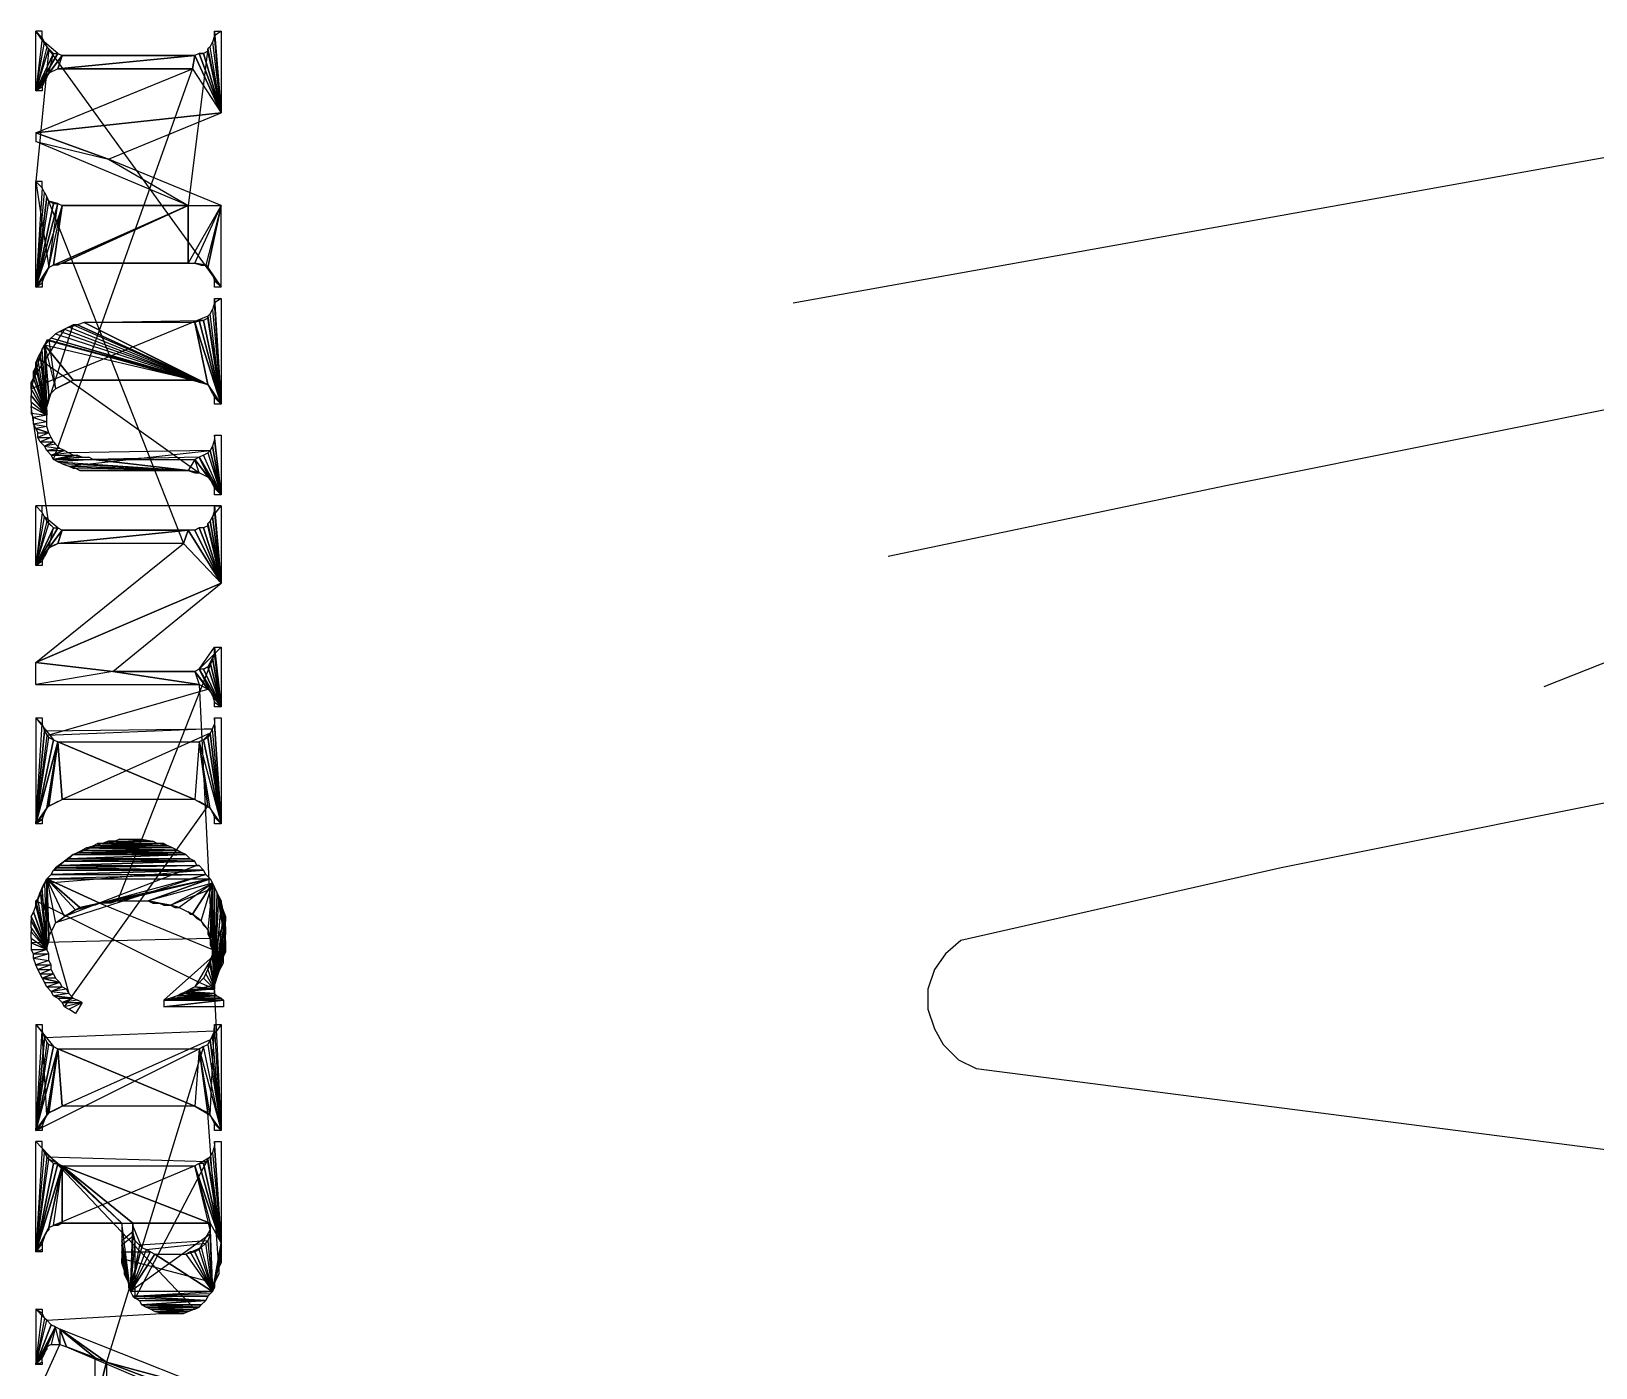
# Model space of a CAD drawing. Header units: metres. Extents: x 0 to 805, y 0 to 1107.
# Drawn here: x 135.31 to 180.3, y 137.3 to 175.75 of the extents above; entities that cross this region are included whole.
import ezdxf

# ---------------------------------------------------------------- set-up
doc = ezdxf.new("R2010")
doc.units = ezdxf.units.M
doc.layers.add('GUIDES', color=8, linetype='Continuous')
doc.layers.add('ROADS', color=7, linetype='Continuous')

msp = doc.modelspace()

# ---------------------------------------------------------------- linework, layer by layer
at = {"layer": 'GUIDES'}
for points in [[(135.629, 175.754), (135.438, 175.754), (135.629, 175.563), (135.629, 175.754)], [(135.438, 175.754), (135.629, 175.563), (135.438, 174.039), (135.438, 175.754)], [(135.438, 174.039), (135.692, 175.436), (135.629, 175.563), (135.438, 174.039)], [(140.518, 175.436), (140.772, 173.404), (140.582, 175.627), (140.518, 175.436)], [(140.772, 173.404), (140.582, 175.627), (140.582, 175.754), (140.772, 173.404)], [(140.772, 173.404), (140.582, 175.754), (140.772, 175.754), (140.772, 173.404)], [(135.756, 175.309), (135.438, 174.039), (135.692, 175.436), (135.756, 175.309)], [(135.438, 174.039), (135.819, 175.246), (135.756, 175.309), (135.438, 174.039)], [(135.946, 175.119), (135.438, 174.039), (135.819, 175.246), (135.946, 175.119)], [(136.2, 175.055), (135.438, 174.039), (136.073, 175.119), (136.2, 175.055)], [(135.946, 175.119), (136.073, 175.119), (135.438, 174.039), (135.946, 175.119)], [(136.073, 174.674), (135.819, 174.547), (136.2, 175.055), (136.073, 174.674)], [(140.01, 175.055), (139.947, 174.674), (136.073, 174.674), (140.01, 175.055)], [(136.2, 175.055), (140.01, 175.055), (136.073, 174.674), (136.2, 175.055)], [(140.01, 175.055), (139.947, 174.674), (140.772, 173.404), (140.01, 175.055)], [(140.137, 175.119), (140.01, 175.055), (140.772, 173.404), (140.137, 175.119)], [(140.264, 175.119), (140.137, 175.119), (140.772, 173.404), (140.264, 175.119)], [(140.264, 175.119), (140.772, 173.404), (140.391, 175.182), (140.264, 175.119)], [(140.391, 175.246), (140.772, 173.404), (140.455, 175.309), (140.391, 175.246)], [(140.772, 173.404), (140.391, 175.182), (140.391, 175.246), (140.772, 173.404)], [(140.772, 173.404), (140.455, 175.309), (140.518, 175.436), (140.772, 173.404)], [(139.947, 174.674), (140.772, 173.404), (135.438, 172.833), (139.947, 174.674)], [(135.438, 174.039), (135.756, 174.42), (135.819, 174.547), (135.438, 174.039)], [(135.692, 174.293), (135.438, 174.039), (135.756, 174.42), (135.692, 174.293)], [(135.438, 174.039), (135.629, 174.166), (135.692, 174.293), (135.438, 174.039)], [(135.629, 174.039), (135.438, 174.039), (135.629, 174.166), (135.629, 174.039)], [(140.772, 173.404), (135.438, 172.833), (137.534, 172.071), (140.772, 173.404)], [(135.438, 172.833), (135.438, 172.579), (137.534, 172.071), (135.438, 172.833)], [(135.438, 172.579), (137.534, 172.071), (139.82, 170.737), (135.438, 172.579)], [(137.534, 172.071), (139.82, 170.737), (140.772, 170.737), (137.534, 172.071)], [(135.629, 171.436), (135.438, 171.436), (135.629, 171.245), (135.629, 171.436)], [(135.438, 171.436), (135.629, 171.245), (135.438, 168.388), (135.438, 171.436)], [(135.438, 168.388), (135.692, 171.118), (135.629, 171.245), (135.438, 168.388)], [(135.756, 170.991), (135.438, 168.388), (135.692, 171.118), (135.756, 170.991)], [(135.438, 168.388), (135.819, 170.864), (135.756, 170.991), (135.438, 168.388)], [(135.946, 170.801), (135.438, 168.388), (135.819, 170.864), (135.946, 170.801)], [(136.2, 170.737), (135.438, 168.388), (136.073, 170.801), (136.2, 170.737)], [(135.946, 170.801), (136.073, 170.801), (135.438, 168.388), (135.946, 170.801)], [(135.819, 168.959), (136.2, 170.737), (135.438, 168.388), (135.819, 168.959)], [(135.946, 169.023), (135.819, 168.959), (136.2, 170.737), (135.946, 169.023)], [(136.2, 169.086), (139.82, 170.737), (135.946, 169.023), (136.2, 169.086)], [(136.2, 170.737), (139.82, 170.737), (135.946, 169.023), (136.2, 170.737)], [(139.82, 169.086), (136.2, 169.086), (139.82, 170.737), (139.82, 169.086)], [(139.82, 169.086), (140.01, 169.086), (140.772, 170.737), (139.82, 169.086)], [(139.82, 170.737), (140.772, 170.737), (139.82, 169.086), (139.82, 170.737)], [(140.01, 169.086), (140.772, 170.737), (140.328, 169.023), (140.01, 169.086)], [(140.772, 170.737), (140.328, 169.023), (140.391, 168.959), (140.772, 170.737)], [(140.772, 170.737), (140.391, 168.959), (140.772, 168.388), (140.772, 170.737)], [(135.438, 168.388), (135.756, 168.832), (135.819, 168.959), (135.438, 168.388)], [(135.692, 168.705), (135.438, 168.388), (135.756, 168.832), (135.692, 168.705)], [(136.2, 169.086), (136.073, 169.023), (135.946, 169.023), (136.2, 169.086)], [(140.01, 169.086), (140.201, 169.023), (140.328, 169.023), (140.01, 169.086)], [(140.455, 168.832), (140.518, 168.769), (140.391, 168.959), (140.455, 168.832)], [(140.518, 168.769), (140.582, 168.578), (140.772, 168.388), (140.518, 168.769)], [(135.438, 168.388), (135.629, 168.515), (135.692, 168.705), (135.438, 168.388)], [(135.629, 168.388), (135.438, 168.388), (135.629, 168.515), (135.629, 168.388)], [(140.582, 168.578), (140.772, 168.388), (140.582, 168.388), (140.582, 168.578)], [(140.518, 167.753), (140.772, 165.022), (140.582, 167.943), (140.518, 167.753)], [(140.772, 165.022), (140.582, 167.943), (140.582, 168.07), (140.772, 165.022)], [(140.772, 165.022), (140.582, 168.07), (140.772, 168.07), (140.772, 165.022)], [(136.645, 167.308), (140.264, 165.657), (136.835, 167.372), (136.645, 167.308)], [(140.01, 167.372), (136.835, 167.372), (140.391, 165.594), (140.01, 167.372)], [(140.772, 165.022), (140.01, 167.372), (140.137, 167.435), (140.772, 165.022)], [(140.391, 165.594), (140.772, 165.022), (140.01, 167.372), (140.391, 165.594)], [(140.264, 167.435), (140.137, 167.435), (140.772, 165.022), (140.264, 167.435)], [(140.264, 167.435), (140.772, 165.022), (140.391, 167.499), (140.264, 167.435)], [(140.391, 167.562), (140.772, 165.022), (140.455, 167.626), (140.391, 167.562)], [(140.772, 165.022), (140.391, 167.499), (140.391, 167.562), (140.772, 165.022)], [(140.772, 165.022), (140.455, 167.626), (140.518, 167.753), (140.772, 165.022)], [(135.819, 166.864), (140.264, 165.657), (135.883, 166.927), (135.819, 166.864)], [(140.264, 165.657), (135.883, 166.927), (136.01, 167.054), (140.264, 165.657)], [(136.01, 167.054), (140.264, 165.657), (136.137, 167.118), (136.01, 167.054)], [(140.264, 165.657), (136.137, 167.118), (136.264, 167.181), (140.264, 165.657)], [(136.264, 167.181), (140.264, 165.657), (136.391, 167.245), (136.264, 167.181)], [(140.264, 165.657), (136.391, 167.245), (136.518, 167.308), (140.264, 165.657)], [(136.645, 167.308), (136.518, 167.308), (140.264, 165.657), (136.645, 167.308)], [(135.756, 164.705), (135.502, 166.356), (135.565, 166.483), (135.756, 164.705)], [(135.565, 166.483), (135.756, 164.705), (135.629, 166.61), (135.565, 166.483)], [(135.756, 164.705), (135.629, 166.61), (135.692, 166.737), (135.756, 164.705)], [(135.692, 166.737), (140.01, 165.721), (135.756, 166.864), (135.692, 166.737)], [(140.01, 165.721), (136.518, 165.721), (135.692, 166.737), (140.01, 165.721)], [(136.518, 165.721), (135.692, 166.737), (136.01, 165.467), (136.518, 165.721)], [(135.692, 166.737), (136.01, 165.467), (135.819, 165.276), (135.692, 166.737)], [(135.819, 165.276), (135.756, 164.959), (135.692, 166.737), (135.819, 165.276)], [(135.756, 164.959), (135.692, 166.737), (135.756, 164.705), (135.756, 164.959)], [(140.01, 165.721), (135.756, 166.864), (140.264, 165.657), (140.01, 165.721)], [(135.819, 166.864), (135.756, 166.864), (140.264, 165.657), (135.819, 166.864)], [(135.375, 165.975), (135.756, 164.705), (135.438, 166.102), (135.375, 165.975)], [(135.438, 166.229), (135.756, 164.705), (135.502, 166.356), (135.438, 166.229)], [(135.756, 164.705), (135.438, 166.102), (135.438, 166.229), (135.756, 164.705)], [(135.311, 165.657), (135.756, 164.705), (135.375, 165.784), (135.311, 165.657)], [(135.756, 164.705), (135.311, 165.467), (135.311, 165.657), (135.756, 164.705)], [(135.756, 164.705), (135.375, 165.784), (135.375, 165.975), (135.756, 164.705)], [(136.518, 165.721), (136.391, 165.657), (136.01, 165.467), (136.518, 165.721)], [(140.01, 165.721), (140.137, 165.657), (140.264, 165.657), (140.01, 165.721)], [(140.391, 165.594), (140.455, 165.467), (140.772, 165.022), (140.391, 165.594)], [(135.311, 165.276), (135.756, 164.705), (135.311, 165.467), (135.311, 165.276)], [(135.756, 164.705), (135.311, 165.086), (135.311, 165.276), (135.756, 164.705)], [(135.819, 165.276), (135.819, 165.149), (135.756, 164.959), (135.819, 165.276)], [(140.772, 165.022), (140.518, 165.34), (140.455, 165.467), (140.772, 165.022)], [(140.582, 165.213), (140.772, 165.022), (140.518, 165.34), (140.582, 165.213)], [(140.582, 165.213), (140.772, 165.022), (140.582, 165.022), (140.582, 165.213)], [(135.311, 164.959), (135.756, 164.705), (135.311, 165.086), (135.311, 164.959)], [(135.311, 164.959), (135.311, 164.768), (135.756, 164.705), (135.311, 164.959)], [(135.311, 164.768), (135.756, 164.705), (135.375, 164.641), (135.311, 164.768)], [(135.756, 164.705), (135.375, 164.641), (135.756, 164.514), (135.756, 164.705)], [(135.375, 164.641), (135.756, 164.514), (135.375, 164.451), (135.375, 164.641)], [(135.756, 164.514), (135.375, 164.451), (135.756, 164.387), (135.756, 164.514)], [(135.375, 164.451), (135.756, 164.387), (135.438, 164.324), (135.375, 164.451)], [(135.756, 164.387), (135.438, 164.324), (135.819, 164.197), (135.756, 164.387)], [(135.438, 164.324), (135.502, 164.197), (135.819, 164.197), (135.438, 164.324)], [(135.502, 164.197), (135.819, 164.197), (135.502, 164.07), (135.502, 164.197)], [(135.819, 164.197), (135.502, 164.07), (135.883, 164.07), (135.819, 164.197)], [(135.502, 164.07), (135.883, 164.07), (135.565, 163.943), (135.502, 164.07)], [(135.883, 164.07), (135.565, 163.943), (135.946, 163.943), (135.883, 164.07)], [(135.565, 163.943), (135.946, 163.943), (135.692, 163.816), (135.565, 163.943)], [(135.946, 163.943), (136.01, 163.879), (135.692, 163.816), (135.946, 163.943)], [(136.01, 163.879), (135.692, 163.816), (136.137, 163.752), (136.01, 163.879)], [(135.692, 163.816), (136.137, 163.752), (135.756, 163.689), (135.692, 163.816)], [(140.518, 163.816), (140.455, 163.689), (140.772, 162.419), (140.518, 163.816)], [(140.582, 164.006), (140.518, 163.816), (140.772, 162.419), (140.582, 164.006)], [(140.582, 164.006), (140.772, 162.419), (140.582, 164.133), (140.582, 164.006)], [(140.772, 162.419), (140.582, 164.133), (140.772, 164.133), (140.772, 162.419)], [(136.137, 163.752), (135.756, 163.689), (136.264, 163.689), (136.137, 163.752)], [(135.756, 163.689), (136.264, 163.689), (135.883, 163.562), (135.756, 163.689)], [(136.264, 163.689), (136.391, 163.625), (135.883, 163.562), (136.264, 163.689)], [(136.391, 163.625), (135.883, 163.562), (136.518, 163.562), (136.391, 163.625)], [(135.883, 163.562), (136.518, 163.562), (135.946, 163.435), (135.883, 163.562)], [(136.645, 163.562), (136.772, 163.498), (135.946, 163.435), (136.645, 163.562)], [(136.518, 163.562), (136.645, 163.562), (135.946, 163.435), (136.518, 163.562)], [(136.962, 163.498), (135.946, 163.435), (137.089, 163.435), (136.962, 163.498)], [(136.772, 163.498), (136.962, 163.498), (135.946, 163.435), (136.772, 163.498)], [(135.946, 163.435), (137.089, 163.435), (136.073, 163.371), (135.946, 163.435)], [(136.073, 163.371), (139.82, 163.117), (137.089, 163.435), (136.073, 163.371)], [(139.82, 163.117), (136.2, 163.308), (136.073, 163.371), (139.82, 163.117)], [(139.82, 163.117), (137.089, 163.435), (140.01, 163.435), (139.82, 163.117)], [(139.82, 163.117), (140.137, 163.054), (140.01, 163.435), (139.82, 163.117)], [(140.01, 163.435), (140.455, 162.863), (140.137, 163.498), (140.01, 163.435)], [(140.137, 163.054), (140.01, 163.435), (140.391, 162.927), (140.137, 163.054)], [(140.01, 163.435), (140.391, 162.927), (140.455, 162.863), (140.01, 163.435)], [(140.137, 163.498), (140.772, 162.419), (140.264, 163.562), (140.137, 163.498)], [(140.455, 162.863), (140.137, 163.498), (140.772, 162.419), (140.455, 162.863)], [(140.772, 162.419), (140.264, 163.562), (140.391, 163.625), (140.772, 162.419)], [(140.455, 163.689), (140.391, 163.625), (140.772, 162.419), (140.455, 163.689)], [(136.391, 163.244), (139.82, 163.117), (136.2, 163.308), (136.391, 163.244)], [(136.518, 163.181), (136.581, 163.181), (136.391, 163.244), (136.518, 163.181)], [(136.581, 163.181), (136.391, 163.244), (139.82, 163.117), (136.581, 163.181)], [(136.581, 163.181), (136.708, 163.117), (139.82, 163.117), (136.581, 163.181)], [(139.82, 163.117), (140.01, 163.054), (140.137, 163.054), (139.82, 163.117)], [(140.455, 162.863), (140.518, 162.736), (140.772, 162.419), (140.455, 162.863)], [(140.518, 162.736), (140.582, 162.609), (140.772, 162.419), (140.518, 162.736)], [(140.582, 162.609), (140.772, 162.419), (140.582, 162.419), (140.582, 162.609)], [(135.629, 162.101), (135.438, 162.101), (135.629, 161.911), (135.629, 162.101)], [(135.438, 162.101), (135.629, 161.911), (135.438, 160.387), (135.438, 162.101)], [(140.518, 161.784), (140.772, 159.879), (140.582, 161.974), (140.518, 161.784)], [(140.772, 159.879), (140.582, 161.974), (140.582, 162.101), (140.772, 159.879)], [(140.772, 159.879), (140.582, 162.101), (140.772, 162.101), (140.772, 159.879)], [(135.438, 160.387), (135.692, 161.784), (135.629, 161.911), (135.438, 160.387)], [(135.756, 161.657), (135.438, 160.387), (135.692, 161.784), (135.756, 161.657)], [(135.438, 160.387), (135.819, 161.593), (135.756, 161.657), (135.438, 160.387)], [(135.946, 161.466), (135.438, 160.387), (135.819, 161.593), (135.946, 161.466)], [(140.264, 161.466), (140.772, 159.879), (140.391, 161.53), (140.264, 161.466)], [(140.391, 161.593), (140.772, 159.879), (140.455, 161.657), (140.391, 161.593)], [(140.772, 159.879), (140.391, 161.53), (140.391, 161.593), (140.772, 159.879)], [(140.772, 159.879), (140.455, 161.657), (140.518, 161.784), (140.772, 159.879)], [(136.2, 161.403), (135.438, 160.387), (136.073, 161.466), (136.2, 161.403)], [(135.946, 161.466), (136.073, 161.466), (135.438, 160.387), (135.946, 161.466)], [(135.819, 160.895), (136.2, 161.403), (135.438, 160.387), (135.819, 160.895)], [(136.073, 161.022), (135.819, 160.895), (136.2, 161.403), (136.073, 161.022)], [(139.82, 161.403), (139.693, 161.022), (136.073, 161.022), (139.82, 161.403)], [(136.2, 161.403), (139.82, 161.403), (136.073, 161.022), (136.2, 161.403)], [(139.82, 161.403), (139.693, 161.022), (140.772, 159.879), (139.82, 161.403)], [(140.01, 161.403), (139.82, 161.403), (140.772, 159.879), (140.01, 161.403)], [(140.137, 161.466), (140.01, 161.403), (140.772, 159.879), (140.137, 161.466)], [(140.264, 161.466), (140.137, 161.466), (140.772, 159.879), (140.264, 161.466)], [(139.693, 161.022), (140.772, 159.879), (135.438, 157.593), (139.693, 161.022)], [(135.438, 160.387), (135.756, 160.768), (135.819, 160.895), (135.438, 160.387)], [(135.692, 160.641), (135.438, 160.387), (135.756, 160.768), (135.692, 160.641)], [(135.438, 160.387), (135.629, 160.514), (135.692, 160.641), (135.438, 160.387)], [(136.073, 161.022), (135.946, 160.958), (135.819, 160.895), (136.073, 161.022)], [(135.629, 160.387), (135.438, 160.387), (135.629, 160.514), (135.629, 160.387)], [(140.772, 159.879), (135.438, 157.593), (137.661, 157.339), (140.772, 159.879)], [(140.772, 156.323), (140.582, 157.847), (140.582, 158.037), (140.772, 156.323)], [(140.772, 156.323), (140.582, 158.037), (140.772, 158.037), (140.772, 156.323)], [(135.438, 157.593), (137.661, 157.339), (135.438, 156.958), (135.438, 157.593)], [(140.391, 157.466), (140.264, 157.402), (140.772, 156.323), (140.391, 157.466)], [(140.391, 157.466), (140.772, 156.323), (140.455, 157.593), (140.391, 157.466)], [(140.772, 156.323), (140.455, 157.593), (140.518, 157.72), (140.772, 156.323)], [(140.518, 157.72), (140.772, 156.323), (140.582, 157.847), (140.518, 157.72)], [(135.438, 156.958), (140.137, 156.958), (137.661, 157.339), (135.438, 156.958)], [(140.137, 156.958), (137.661, 157.339), (140.01, 157.339), (140.137, 156.958)], [(140.01, 157.339), (140.455, 156.767), (140.137, 157.402), (140.01, 157.339)], [(140.137, 156.958), (140.391, 156.831), (140.01, 157.339), (140.137, 156.958)], [(140.391, 156.831), (140.01, 157.339), (140.455, 156.767), (140.391, 156.831)], [(140.455, 156.767), (140.137, 157.402), (140.772, 156.323), (140.455, 156.767)], [(140.264, 157.402), (140.137, 157.402), (140.772, 156.323), (140.264, 157.402)], [(140.455, 156.767), (140.518, 156.64), (140.772, 156.323), (140.455, 156.767)], [(140.518, 156.64), (140.582, 156.45), (140.772, 156.323), (140.518, 156.64)], [(140.582, 156.45), (140.772, 156.323), (140.582, 156.323), (140.582, 156.45)], [(135.438, 152.957), (135.629, 155.815), (135.438, 156.005), (135.438, 152.957)], [(135.629, 155.815), (135.438, 156.005), (135.629, 156.005), (135.629, 155.815)], [(135.692, 155.624), (135.438, 152.957), (135.629, 155.815), (135.692, 155.624)], [(140.455, 155.561), (140.772, 152.957), (140.518, 155.688), (140.455, 155.561)], [(140.772, 152.957), (140.518, 155.688), (140.582, 155.815), (140.772, 152.957)], [(140.582, 155.815), (140.772, 152.957), (140.582, 156.005), (140.582, 155.815)], [(140.772, 152.957), (140.582, 156.005), (140.772, 156.005), (140.772, 152.957)], [(135.692, 155.624), (135.756, 155.497), (135.438, 152.957), (135.692, 155.624)], [(135.438, 152.957), (135.819, 155.434), (135.756, 155.497), (135.438, 152.957)], [(135.946, 155.37), (135.438, 152.957), (135.819, 155.434), (135.946, 155.37)], [(135.946, 155.37), (136.073, 155.307), (135.438, 152.957), (135.946, 155.37)], [(136.073, 155.307), (135.756, 153.402), (135.438, 152.957), (136.073, 155.307)], [(136.073, 155.307), (135.819, 153.465), (135.756, 153.402), (136.073, 155.307)], [(136.2, 153.656), (136.073, 155.307), (135.819, 153.465), (136.2, 153.656)], [(140.01, 153.656), (136.2, 153.656), (136.073, 155.307), (140.01, 153.656)], [(136.073, 155.307), (140.137, 155.307), (140.01, 153.656), (136.073, 155.307)], [(140.137, 155.307), (140.01, 153.656), (140.391, 153.465), (140.137, 155.307)], [(140.137, 155.307), (140.772, 152.957), (140.264, 155.37), (140.137, 155.307)], [(140.391, 153.465), (140.455, 153.402), (140.137, 155.307), (140.391, 153.465)], [(140.455, 153.402), (140.137, 155.307), (140.772, 152.957), (140.455, 153.402)], [(140.772, 152.957), (140.264, 155.37), (140.391, 155.434), (140.772, 152.957)], [(140.455, 155.561), (140.391, 155.434), (140.772, 152.957), (140.455, 155.561)], [(135.946, 153.529), (135.819, 153.465), (136.073, 153.592), (135.946, 153.529)], [(140.137, 153.592), (140.264, 153.529), (140.391, 153.465), (140.137, 153.592)], [(135.756, 153.402), (135.692, 153.275), (135.438, 152.957), (135.756, 153.402)], [(135.692, 153.275), (135.629, 153.084), (135.438, 152.957), (135.692, 153.275)], [(135.629, 153.084), (135.629, 152.957), (135.438, 152.957), (135.629, 153.084)], [(140.455, 153.402), (140.518, 153.275), (140.772, 152.957), (140.455, 153.402)], [(140.518, 153.275), (140.582, 153.148), (140.772, 152.957), (140.518, 153.275)], [(140.582, 153.148), (140.772, 152.957), (140.582, 152.957), (140.582, 153.148)], [(136.518, 152.068), (139.756, 152.068), (136.391, 151.941), (136.518, 152.068)], [(139.756, 152.068), (136.391, 151.941), (139.883, 151.941), (139.756, 152.068)], [(136.645, 152.132), (139.629, 152.132), (136.518, 152.068), (136.645, 152.132)], [(139.629, 152.132), (136.518, 152.068), (139.756, 152.068), (139.629, 152.132)], [(136.772, 152.195), (139.502, 152.195), (136.645, 152.132), (136.772, 152.195)], [(139.502, 152.195), (136.645, 152.132), (139.629, 152.132), (139.502, 152.195)], [(136.899, 152.259), (136.772, 152.195), (139.502, 152.195), (136.899, 152.259)], [(136.962, 152.259), (136.899, 152.259), (139.502, 152.195), (136.962, 152.259)], [(137.089, 152.322), (139.375, 152.259), (136.962, 152.259), (137.089, 152.322)], [(139.375, 152.259), (136.962, 152.259), (139.502, 152.195), (139.375, 152.259)], [(139.121, 152.386), (139.248, 152.322), (137.089, 152.322), (139.121, 152.386)], [(138.931, 152.386), (139.121, 152.386), (137.089, 152.322), (138.931, 152.386)], [(137.216, 152.386), (138.931, 152.386), (137.089, 152.322), (137.216, 152.386)], [(139.248, 152.322), (137.089, 152.322), (139.375, 152.259), (139.248, 152.322)], [(138.804, 152.449), (137.407, 152.386), (138.931, 152.386), (138.804, 152.449)], [(138.613, 152.449), (138.804, 152.449), (137.407, 152.386), (138.613, 152.449)], [(137.534, 152.449), (138.613, 152.449), (137.407, 152.386), (137.534, 152.449)], [(137.724, 152.449), (138.613, 152.449), (137.851, 152.513), (137.724, 152.449)], [(138.613, 152.449), (137.851, 152.513), (138.486, 152.513), (138.613, 152.449)], [(135.946, 151.624), (140.264, 151.624), (135.883, 151.497), (135.946, 151.624)], [(140.264, 151.624), (135.883, 151.497), (140.328, 151.497), (140.264, 151.624)], [(136.01, 151.687), (135.946, 151.624), (140.264, 151.624), (136.01, 151.687)], [(140.137, 151.751), (136.01, 151.687), (140.264, 151.624), (140.137, 151.751)], [(140.074, 151.751), (140.137, 151.751), (136.01, 151.687), (140.074, 151.751)], [(136.137, 151.751), (140.074, 151.751), (136.01, 151.687), (136.137, 151.751)], [(136.264, 151.878), (140.01, 151.878), (136.137, 151.751), (136.264, 151.878)], [(140.01, 151.878), (136.137, 151.751), (140.074, 151.751), (140.01, 151.878)], [(136.391, 151.941), (139.883, 151.941), (136.264, 151.878), (136.391, 151.941)], [(139.883, 151.941), (136.264, 151.878), (140.01, 151.878), (139.883, 151.941)], [(135.756, 149.338), (135.629, 151.116), (135.692, 151.243), (135.756, 149.338)], [(135.756, 151.37), (135.692, 151.243), (135.756, 149.338), (135.756, 151.37)], [(135.883, 151.497), (140.328, 151.497), (135.756, 151.37), (135.883, 151.497)], [(140.328, 151.497), (135.756, 151.37), (140.455, 151.37), (140.328, 151.497)], [(140.455, 151.37), (137.28, 150.671), (135.756, 151.37), (140.455, 151.37)], [(137.28, 150.671), (135.756, 151.37), (136.708, 150.544), (137.28, 150.671)], [(135.756, 151.37), (136.708, 150.544), (136.581, 150.481), (135.756, 151.37)], [(136.581, 150.481), (136.264, 150.29), (135.756, 151.37), (136.581, 150.481)], [(136.264, 150.29), (135.756, 151.37), (136.01, 150.1), (136.264, 150.29)], [(135.756, 151.37), (136.01, 150.1), (135.819, 149.719), (135.756, 151.37)], [(135.819, 149.719), (135.756, 149.401), (135.756, 151.37), (135.819, 149.719)], [(140.455, 151.37), (137.788, 150.735), (137.28, 150.671), (140.455, 151.37)], [(138.677, 150.735), (140.455, 151.37), (137.788, 150.735), (138.677, 150.735)], [(140.518, 151.243), (138.677, 150.735), (140.455, 151.37), (140.518, 151.243)], [(138.677, 150.735), (139.312, 150.608), (140.518, 151.243), (138.677, 150.735)], [(139.312, 150.608), (140.518, 151.243), (139.566, 150.544), (139.312, 150.608)], [(140.518, 151.243), (139.566, 150.544), (139.947, 150.354), (140.518, 151.243)], [(139.947, 150.354), (140.201, 150.163), (140.518, 151.243), (139.947, 150.354)], [(140.201, 150.163), (140.518, 151.243), (140.391, 149.909), (140.201, 150.163)], [(140.518, 151.243), (140.391, 149.909), (140.455, 149.655), (140.518, 151.243)], [(140.518, 151.243), (140.455, 149.655), (140.518, 149.338), (140.518, 151.243)], [(140.518, 151.243), (140.518, 149.338), (140.582, 148.195), (140.518, 151.243)], [(140.582, 151.116), (140.582, 148.195), (140.518, 151.243), (140.582, 151.116)], [(135.438, 150.735), (135.756, 149.338), (135.502, 150.798), (135.438, 150.735)], [(135.756, 149.338), (135.438, 150.608), (135.438, 150.735), (135.756, 149.338)], [(135.756, 149.338), (135.502, 150.798), (135.565, 150.989), (135.756, 149.338)], [(135.565, 150.989), (135.756, 149.338), (135.629, 151.116), (135.565, 150.989)], [(137.788, 150.735), (137.597, 150.671), (137.28, 150.671), (137.788, 150.735)], [(138.804, 150.671), (138.994, 150.671), (138.677, 150.735), (138.804, 150.671)], [(140.645, 150.989), (140.582, 148.322), (140.582, 151.116), (140.645, 150.989)], [(140.582, 148.322), (140.709, 150.862), (140.645, 150.989), (140.582, 148.322)], [(140.772, 150.735), (140.582, 148.322), (140.709, 150.862), (140.772, 150.735)], [(140.582, 148.322), (140.772, 150.608), (140.772, 150.735), (140.582, 148.322)], [(135.756, 149.338), (135.311, 150.29), (135.375, 150.417), (135.756, 149.338)], [(135.311, 150.163), (135.756, 149.338), (135.311, 150.29), (135.311, 150.163)], [(135.375, 150.417), (135.756, 149.338), (135.438, 150.608), (135.375, 150.417)], [(136.264, 150.29), (136.137, 150.163), (136.01, 150.1), (136.264, 150.29)], [(136.581, 150.481), (136.518, 150.417), (136.264, 150.29), (136.581, 150.481)], [(136.518, 150.417), (136.391, 150.354), (136.264, 150.29), (136.518, 150.417)], [(137.026, 150.608), (137.28, 150.671), (136.708, 150.544), (137.026, 150.608)], [(137.026, 150.608), (136.835, 150.544), (136.708, 150.544), (137.026, 150.608)], [(137.153, 150.608), (137.026, 150.608), (137.28, 150.671), (137.153, 150.608)], [(138.994, 150.671), (139.121, 150.608), (139.312, 150.608), (138.994, 150.671)], [(139.312, 150.608), (139.439, 150.544), (139.566, 150.544), (139.312, 150.608)], [(139.82, 150.417), (139.883, 150.354), (139.947, 150.354), (139.82, 150.417)], [(139.947, 150.354), (140.074, 150.227), (140.201, 150.163), (139.947, 150.354)], [(140.836, 150.417), (140.582, 148.322), (140.772, 150.608), (140.836, 150.417)], [(140.582, 148.322), (140.899, 150.29), (140.836, 150.417), (140.582, 148.322)], [(140.899, 150.163), (140.582, 148.322), (140.899, 150.29), (140.899, 150.163)], [(135.756, 149.338), (135.311, 149.973), (135.311, 150.163), (135.756, 149.338)], [(135.311, 149.846), (135.756, 149.338), (135.311, 149.973), (135.311, 149.846)], [(135.756, 149.338), (135.311, 149.655), (135.311, 149.846), (135.756, 149.338)], [(135.819, 149.719), (135.946, 149.973), (136.01, 150.1), (135.819, 149.719)], [(140.201, 150.163), (140.264, 150.036), (140.391, 149.909), (140.201, 150.163)], [(140.391, 149.909), (140.391, 149.782), (140.455, 149.655), (140.391, 149.909)], [(140.582, 148.322), (140.899, 149.973), (140.899, 150.163), (140.582, 148.322)], [(140.899, 149.782), (140.582, 148.322), (140.899, 149.973), (140.899, 149.782)], [(135.311, 149.528), (135.756, 149.338), (135.311, 149.655), (135.311, 149.528)], [(135.311, 149.528), (135.311, 149.338), (135.756, 149.338), (135.311, 149.528)], [(135.819, 149.719), (135.819, 149.592), (135.756, 149.401), (135.819, 149.719)], [(140.455, 149.655), (140.455, 149.465), (140.518, 149.338), (140.455, 149.655)], [(140.582, 148.322), (140.899, 149.592), (140.899, 149.782), (140.582, 148.322)], [(140.899, 149.465), (140.582, 148.322), (140.899, 149.592), (140.899, 149.465)], [(140.836, 149.147), (140.899, 149.465), (140.582, 148.322), (140.836, 149.147)], [(140.899, 149.274), (140.836, 149.147), (140.899, 149.465), (140.899, 149.274)], [(135.311, 149.338), (135.756, 149.338), (135.375, 149.211), (135.311, 149.338)], [(135.756, 149.338), (135.375, 149.211), (135.819, 149.211), (135.756, 149.338)], [(135.375, 149.211), (135.819, 149.211), (135.375, 149.084), (135.375, 149.211)], [(135.819, 149.211), (135.375, 149.084), (135.819, 149.02), (135.819, 149.211)], [(135.375, 149.084), (135.819, 149.02), (135.438, 148.893), (135.375, 149.084)], [(135.819, 149.02), (135.438, 148.893), (135.883, 148.893), (135.819, 149.02)], [(140.455, 149.02), (140.582, 148.195), (140.518, 149.211), (140.455, 149.02)], [(140.582, 148.195), (140.455, 148.893), (140.455, 149.02), (140.582, 148.195)], [(140.582, 148.195), (140.518, 149.211), (140.518, 149.338), (140.582, 148.195)], [(140.836, 149.147), (140.709, 148.703), (140.582, 148.322), (140.836, 149.147)], [(140.709, 148.703), (140.836, 148.957), (140.836, 149.147), (140.709, 148.703)], [(135.438, 148.893), (135.883, 148.893), (135.502, 148.766), (135.438, 148.893)], [(135.883, 148.893), (135.502, 148.766), (135.883, 148.766), (135.883, 148.893)], [(135.502, 148.766), (135.883, 148.766), (135.565, 148.639), (135.502, 148.766)], [(135.883, 148.766), (135.565, 148.639), (135.946, 148.639), (135.883, 148.766)], [(135.565, 148.639), (135.946, 148.639), (135.629, 148.512), (135.565, 148.639)], [(135.946, 148.639), (136.01, 148.512), (135.629, 148.512), (135.946, 148.639)], [(135.629, 148.512), (135.692, 148.385), (136.137, 148.385), (135.629, 148.512)], [(136.01, 148.512), (135.629, 148.512), (136.137, 148.385), (136.01, 148.512)], [(140.582, 148.195), (140.137, 148.385), (140.264, 148.512), (140.582, 148.195)], [(140.264, 148.512), (140.582, 148.195), (140.328, 148.639), (140.264, 148.512)], [(140.582, 148.195), (140.328, 148.639), (140.391, 148.766), (140.582, 148.195)], [(140.391, 148.766), (140.582, 148.195), (140.455, 148.893), (140.391, 148.766)], [(135.692, 148.385), (136.137, 148.385), (135.756, 148.258), (135.692, 148.385)], [(136.137, 148.385), (135.756, 148.258), (136.2, 148.258), (136.137, 148.385)], [(135.756, 148.258), (136.2, 148.258), (135.883, 148.131), (135.756, 148.258)], [(136.2, 148.258), (136.327, 148.195), (135.883, 148.131), (136.2, 148.258)], [(136.327, 148.195), (135.883, 148.131), (136.391, 148.068), (136.327, 148.195)], [(135.883, 148.131), (136.391, 148.068), (135.946, 148.004), (135.883, 148.131)], [(136.391, 148.068), (135.946, 148.004), (136.518, 147.941), (136.391, 148.068)], [(140.645, 148.004), (139.502, 148.004), (140.582, 148.068), (140.645, 148.004)], [(139.502, 148.004), (140.582, 148.068), (139.629, 148.068), (139.502, 148.004)], [(140.582, 148.068), (139.629, 148.068), (139.756, 148.131), (140.582, 148.068)], [(139.883, 148.195), (140.582, 148.195), (139.756, 148.131), (139.883, 148.195)], [(140.582, 148.195), (139.756, 148.131), (140.582, 148.068), (140.582, 148.195)], [(140.01, 148.258), (139.883, 148.195), (140.582, 148.195), (140.01, 148.258)], [(140.01, 148.258), (140.582, 148.195), (140.137, 148.385), (140.01, 148.258)], [(135.946, 148.004), (136.073, 147.941), (136.518, 147.941), (135.946, 148.004)], [(136.073, 147.941), (136.518, 147.941), (136.2, 147.814), (136.073, 147.941)], [(136.518, 147.941), (136.645, 147.877), (136.2, 147.814), (136.518, 147.941)], [(136.645, 147.877), (136.2, 147.814), (136.772, 147.814), (136.645, 147.877)], [(136.2, 147.814), (136.772, 147.814), (136.264, 147.687), (136.2, 147.814)], [(136.264, 147.687), (136.391, 147.623), (136.772, 147.814), (136.264, 147.687)], [(136.391, 147.623), (136.772, 147.814), (136.581, 147.496), (136.391, 147.623)], [(140.836, 147.877), (139.121, 147.877), (140.772, 147.941), (140.836, 147.877)], [(139.121, 147.877), (140.772, 147.941), (139.312, 147.941), (139.121, 147.877)], [(140.836, 147.687), (139.121, 147.687), (140.836, 147.877), (140.836, 147.687)], [(139.121, 147.687), (140.836, 147.877), (139.121, 147.877), (139.121, 147.687)], [(140.772, 147.941), (139.312, 147.941), (140.645, 148.004), (140.772, 147.941)], [(139.312, 147.941), (140.645, 148.004), (139.502, 148.004), (139.312, 147.941)], [(135.438, 144.131), (135.629, 146.988), (135.438, 147.179), (135.438, 144.131)], [(135.629, 146.988), (135.438, 147.179), (135.629, 147.179), (135.629, 146.988)], [(140.582, 146.988), (140.772, 144.131), (140.582, 147.179), (140.582, 146.988)], [(140.772, 144.131), (140.582, 147.179), (140.772, 147.179), (140.772, 144.131)], [(135.692, 146.798), (135.438, 144.131), (135.629, 146.988), (135.692, 146.798)], [(135.692, 146.798), (135.756, 146.671), (135.438, 144.131), (135.692, 146.798)], [(135.438, 144.131), (135.819, 146.607), (135.756, 146.671), (135.438, 144.131)], [(140.455, 146.734), (140.391, 146.607), (140.772, 144.131), (140.455, 146.734)], [(140.455, 146.734), (140.772, 144.131), (140.518, 146.861), (140.455, 146.734)], [(140.772, 144.131), (140.518, 146.861), (140.582, 146.988), (140.772, 144.131)], [(135.946, 146.544), (135.438, 144.131), (135.819, 146.607), (135.946, 146.544)], [(135.946, 146.544), (136.073, 146.48), (135.438, 144.131), (135.946, 146.544)], [(136.073, 146.48), (135.756, 144.575), (135.438, 144.131), (136.073, 146.48)], [(136.073, 146.48), (135.819, 144.639), (135.756, 144.575), (136.073, 146.48)], [(136.2, 144.829), (136.073, 146.48), (135.819, 144.639), (136.2, 144.829)], [(140.01, 144.829), (136.2, 144.829), (136.073, 146.48), (140.01, 144.829)], [(136.073, 146.48), (140.137, 146.48), (140.01, 144.829), (136.073, 146.48)], [(140.137, 146.48), (140.01, 144.829), (140.391, 144.639), (140.137, 146.48)], [(140.137, 146.48), (140.772, 144.131), (140.264, 146.544), (140.137, 146.48)], [(140.391, 144.639), (140.455, 144.575), (140.137, 146.48), (140.391, 144.639)], [(140.455, 144.575), (140.137, 146.48), (140.772, 144.131), (140.455, 144.575)], [(140.772, 144.131), (140.264, 146.544), (140.391, 146.607), (140.772, 144.131)], [(135.756, 144.575), (135.692, 144.448), (135.438, 144.131), (135.756, 144.575)], [(135.692, 144.448), (135.629, 144.258), (135.438, 144.131), (135.692, 144.448)], [(135.819, 144.639), (136.073, 144.766), (136.2, 144.829), (135.819, 144.639)], [(140.01, 144.829), (140.137, 144.766), (140.391, 144.639), (140.01, 144.829)], [(140.455, 144.575), (140.518, 144.448), (140.772, 144.131), (140.455, 144.575)], [(140.518, 144.448), (140.582, 144.321), (140.772, 144.131), (140.518, 144.448)], [(135.629, 144.258), (135.629, 144.131), (135.438, 144.131), (135.629, 144.258)], [(140.582, 144.321), (140.772, 144.131), (140.582, 144.131), (140.582, 144.321)], [(135.629, 143.813), (135.438, 143.813), (135.629, 143.623), (135.629, 143.813)], [(135.438, 143.813), (135.629, 143.623), (135.438, 140.638), (135.438, 143.813)], [(135.438, 140.638), (135.692, 143.496), (135.629, 143.623), (135.438, 140.638)], [(140.582, 143.686), (140.518, 143.496), (140.772, 140.892), (140.582, 143.686)], [(140.582, 143.686), (140.772, 140.892), (140.582, 143.813), (140.582, 143.686)], [(140.772, 140.892), (140.582, 143.813), (140.772, 143.813), (140.772, 140.892)], [(135.756, 143.369), (135.438, 140.638), (135.692, 143.496), (135.756, 143.369)], [(135.438, 140.638), (135.819, 143.305), (135.756, 143.369), (135.438, 140.638)], [(135.946, 143.178), (135.438, 140.638), (135.819, 143.305), (135.946, 143.178)], [(136.073, 143.178), (136.2, 143.115), (135.438, 140.638), (136.073, 143.178)], [(135.946, 143.178), (136.073, 143.178), (135.438, 140.638), (135.946, 143.178)], [(136.2, 143.115), (135.819, 141.337), (135.438, 140.638), (136.2, 143.115)], [(135.946, 141.4), (136.2, 143.115), (135.819, 141.337), (135.946, 141.4)], [(136.2, 141.464), (135.946, 141.4), (136.2, 143.115), (136.2, 141.464)], [(140.455, 141.464), (138.232, 141.464), (136.2, 143.115), (140.455, 141.464)], [(138.232, 141.464), (136.2, 143.115), (137.915, 141.464), (138.232, 141.464)], [(136.2, 143.115), (137.915, 141.464), (136.2, 141.464), (136.2, 143.115)], [(136.2, 143.115), (140.01, 143.115), (140.455, 141.464), (136.2, 143.115)], [(140.137, 143.178), (140.01, 143.115), (140.772, 140.892), (140.137, 143.178)], [(140.01, 143.115), (140.455, 141.464), (140.772, 140.892), (140.01, 143.115)], [(140.264, 143.178), (140.137, 143.178), (140.772, 140.892), (140.264, 143.178)], [(140.264, 143.178), (140.772, 140.892), (140.391, 143.242), (140.264, 143.178)], [(140.391, 143.305), (140.772, 140.892), (140.455, 143.369), (140.391, 143.305)], [(140.772, 140.892), (140.391, 143.242), (140.391, 143.305), (140.772, 140.892)], [(140.772, 140.892), (140.455, 143.369), (140.518, 143.496), (140.772, 140.892)], [(135.756, 141.21), (135.819, 141.337), (135.438, 140.638), (135.756, 141.21)], [(135.819, 141.273), (135.756, 141.21), (135.819, 141.337), (135.819, 141.273)], [(136.2, 141.464), (136.073, 141.4), (135.946, 141.4), (136.2, 141.464)], [(137.915, 140.956), (138.169, 139.495), (137.915, 141.464), (137.915, 140.956)], [(138.169, 139.495), (137.915, 141.464), (138.232, 141.464), (138.169, 139.495)], [(138.169, 139.495), (138.232, 141.4), (138.232, 141.464), (138.169, 139.495)], [(138.232, 141.21), (138.169, 139.495), (138.232, 141.4), (138.232, 141.21)], [(140.455, 141.464), (140.455, 141.273), (140.518, 139.495), (140.455, 141.464)], [(140.455, 141.464), (140.772, 140.892), (140.518, 139.495), (140.455, 141.464)], [(140.455, 141.273), (140.455, 141.146), (140.518, 139.495), (140.455, 141.273)], [(135.438, 140.638), (135.692, 141.083), (135.756, 141.21), (135.438, 140.638)], [(135.629, 140.892), (135.438, 140.638), (135.692, 141.083), (135.629, 140.892)], [(135.629, 140.892), (135.629, 140.702), (135.438, 140.638), (135.629, 140.892)], [(137.915, 140.956), (137.915, 140.829), (138.169, 139.495), (137.915, 140.956)], [(137.915, 140.829), (137.915, 140.638), (138.169, 139.495), (137.915, 140.829)], [(138.232, 141.21), (138.232, 141.083), (138.169, 139.495), (138.232, 141.21)], [(138.169, 139.495), (138.296, 140.956), (138.232, 141.083), (138.169, 139.495)], [(138.423, 140.829), (138.169, 139.495), (138.296, 140.956), (138.423, 140.829)], [(138.169, 139.495), (138.486, 140.765), (138.423, 140.829), (138.169, 139.495)], [(140.201, 140.765), (140.518, 139.495), (140.328, 140.892), (140.201, 140.765)], [(140.518, 139.495), (140.328, 140.892), (140.391, 140.956), (140.518, 139.495)], [(140.455, 141.146), (140.391, 140.956), (140.518, 139.495), (140.455, 141.146)], [(140.772, 140.892), (140.772, 140.702), (140.518, 139.495), (140.772, 140.892)], [(135.629, 140.702), (135.629, 140.638), (135.438, 140.638), (135.629, 140.702)], [(137.915, 140.448), (138.105, 139.749), (137.915, 140.638), (137.915, 140.448)], [(138.105, 139.749), (137.915, 140.638), (138.169, 139.495), (138.105, 139.749)], [(138.105, 139.749), (137.915, 140.321), (137.915, 140.448), (138.105, 139.749)], [(138.613, 140.702), (138.169, 139.495), (138.486, 140.765), (138.613, 140.702)], [(138.169, 139.495), (138.74, 140.638), (138.613, 140.702), (138.169, 139.495)], [(138.867, 140.575), (138.169, 139.495), (138.74, 140.638), (138.867, 140.575)], [(140.518, 139.495), (138.169, 139.495), (138.867, 140.575), (140.518, 139.495)], [(138.867, 140.575), (139.756, 140.575), (140.518, 139.495), (138.867, 140.575)], [(139.756, 140.575), (140.518, 139.495), (139.883, 140.638), (139.756, 140.575)], [(140.01, 140.638), (139.883, 140.638), (140.518, 139.495), (140.01, 140.638)], [(140.01, 140.638), (140.518, 139.495), (140.137, 140.702), (140.01, 140.638)], [(140.518, 139.495), (140.137, 140.702), (140.201, 140.765), (140.518, 139.495)], [(140.772, 140.702), (140.772, 140.511), (140.518, 139.495), (140.772, 140.702)], [(140.772, 140.511), (140.582, 139.749), (140.518, 139.495), (140.772, 140.511)], [(140.709, 140.194), (140.772, 140.511), (140.582, 139.749), (140.709, 140.194)], [(140.772, 140.321), (140.709, 140.194), (140.772, 140.511), (140.772, 140.321)], [(137.978, 140.13), (138.105, 139.749), (137.915, 140.321), (137.978, 140.13)], [(137.978, 140.13), (137.978, 140.003), (138.105, 139.749), (137.978, 140.13)], [(140.709, 140.194), (140.709, 140.003), (140.582, 139.749), (140.709, 140.194)], [(138.105, 139.749), (138.105, 139.622), (138.169, 139.495), (138.105, 139.749)], [(138.232, 139.368), (140.518, 139.495), (138.169, 139.495), (138.232, 139.368)], [(140.455, 139.432), (138.232, 139.368), (140.518, 139.495), (140.455, 139.432)], [(140.582, 139.749), (140.582, 139.622), (140.518, 139.495), (140.582, 139.749)], [(138.232, 139.368), (140.391, 139.368), (140.455, 139.432), (138.232, 139.368)], [(138.296, 139.305), (140.328, 139.241), (138.232, 139.368), (138.296, 139.305)], [(140.328, 139.241), (138.232, 139.368), (140.391, 139.368), (140.328, 139.241)], [(138.296, 139.305), (138.423, 139.241), (140.328, 139.241), (138.296, 139.305)], [(138.423, 139.241), (140.328, 139.241), (138.486, 139.114), (138.423, 139.241)], [(140.328, 139.241), (140.201, 139.114), (138.486, 139.114), (140.328, 139.241)], [(138.486, 139.114), (138.613, 139.051), (140.137, 139.051), (138.486, 139.114)], [(140.201, 139.114), (138.486, 139.114), (140.137, 139.051), (140.201, 139.114)], [(138.613, 139.051), (140.137, 139.051), (138.74, 138.987), (138.613, 139.051)], [(140.137, 139.051), (138.74, 138.987), (140.01, 138.987), (140.137, 139.051)], [(135.438, 137.4), (135.629, 138.86), (135.438, 138.987), (135.438, 137.4)], [(135.629, 138.86), (135.438, 138.987), (135.629, 138.987), (135.629, 138.86)], [(135.692, 138.733), (135.438, 137.4), (135.629, 138.86), (135.692, 138.733)], [(135.438, 137.4), (135.756, 138.67), (135.692, 138.733), (135.438, 137.4)], [(135.883, 138.543), (135.438, 137.4), (135.756, 138.67), (135.883, 138.543)], [(138.74, 138.987), (140.01, 138.987), (138.867, 138.924), (138.74, 138.987)], [(140.01, 138.987), (139.82, 138.924), (138.867, 138.924), (140.01, 138.987)], [(139.82, 138.924), (138.867, 138.924), (139.693, 138.86), (139.82, 138.924)], [(138.867, 138.924), (139.693, 138.86), (139.058, 138.86), (138.867, 138.924)], [(135.438, 137.4), (136.01, 138.479), (135.883, 138.543), (135.438, 137.4)], [(135.756, 137.908), (135.438, 137.4), (136.01, 138.479), (135.756, 137.908)], [(136.01, 138.479), (135.883, 137.971), (135.756, 137.908), (136.01, 138.479)], [(136.137, 137.971), (136.01, 138.479), (135.883, 137.971), (136.137, 137.971)], [(136.137, 138.416), (136.137, 137.971), (136.01, 138.479), (136.137, 138.416)], [(136.137, 137.971), (136.327, 137.908), (136.137, 138.416), (136.137, 137.971)], [(136.327, 137.908), (136.137, 138.416), (137.153, 137.59), (136.327, 137.908)], [(136.137, 138.416), (137.153, 137.59), (137.47, 137.463), (136.137, 138.416)], [(136.137, 138.416), (137.47, 137.463), (140.772, 136.574), (136.137, 138.416)], [(135.756, 137.908), (135.756, 137.844), (135.438, 137.4), (135.756, 137.908)], [(135.438, 137.4), (135.692, 137.717), (135.756, 137.844), (135.438, 137.4)], [(135.629, 137.59), (135.438, 137.4), (135.692, 137.717), (135.629, 137.59)], [(135.438, 137.4), (135.629, 137.463), (135.629, 137.59), (135.438, 137.4)], [(135.629, 137.4), (135.438, 137.4), (135.629, 137.463), (135.629, 137.4)], [(137.153, 137.59), (137.47, 137.463), (137.153, 136.193), (137.153, 137.59)], [(137.47, 137.463), (137.47, 136.32), (137.153, 136.193), (137.47, 137.463)], [(137.47, 137.463), (138.994, 136.892), (140.772, 136.574), (137.47, 137.463)]]:
    msp.add_lwpolyline(points, close=True, dxfattribs=at)
at = {"layer": 'ROADS'}
for points in [[(135.438, 168.388), (135.692, 171.118), (135.629, 171.245), (135.438, 168.388), (135.756, 170.991), (139.693, 161.022), (140.772, 159.879), (135.438, 157.593), (137.661, 157.339), (135.438, 156.958), (140.137, 156.958), (137.661, 157.339), (135.438, 157.593), (140.772, 159.879), (139.693, 161.022), (139.82, 161.403), (139.693, 161.022), (136.073, 161.022), (139.82, 161.403), (136.2, 161.403), (139.82, 161.403), (139.82, 161.403), (140.772, 159.879), (140.01, 161.403), (140.137, 161.466), (140.137, 161.466), (140.772, 159.879), (140.391, 161.53), (140.391, 161.593), (140.772, 159.879), (140.391, 161.53), (140.772, 159.879), (140.455, 161.657), (140.455, 161.657), (140.772, 159.879), (140.582, 161.974), (140.582, 162.101), (140.772, 159.879), (140.518, 161.784), (140.772, 162.101), (135.438, 162.101), (135.629, 161.911), (135.438, 160.387), (135.819, 160.895), (135.946, 161.466), (136.073, 161.466), (135.692, 161.784), (135.756, 161.657), (135.946, 161.466), (135.819, 161.593), (135.311, 164.959), (135.756, 164.705), (135.311, 165.276), (135.756, 164.705), (135.311, 165.657), (135.756, 164.705), (135.375, 165.975), (135.756, 164.705), (135.438, 166.229), (135.756, 164.705), (135.565, 166.483), (135.756, 164.705), (135.692, 166.737), (136.518, 165.721), (140.01, 165.721), (135.756, 166.864), (140.264, 165.657), (136.391, 167.245), (136.645, 167.308), (140.264, 165.657), (136.835, 167.372), (140.137, 167.435), (140.01, 167.372), (140.772, 165.022), (140.582, 168.07), (140.772, 168.07), (140.582, 167.943), (140.772, 165.022), (140.137, 167.435), (140.264, 167.435), (140.772, 165.022), (140.391, 167.499), (140.391, 167.499), (140.772, 165.022), (140.455, 167.626), (140.518, 167.753), (140.772, 165.022), (140.391, 167.562), (135.311, 165.467), (135.629, 166.61), (135.819, 166.864), (140.391, 165.594), (140.391, 165.594), (135.883, 166.927), (136.01, 167.054), (135.819, 166.864), (136.01, 165.467), (135.819, 165.276), (135.756, 164.959), (136.518, 167.308), (136.137, 167.118), (136.264, 167.181), (135.375, 165.784), (135.438, 166.102), (135.502, 166.356), (140.137, 163.054), (140.01, 163.435), (140.455, 162.863), (140.137, 163.498), (140.772, 162.419), (140.582, 164.133), (140.772, 164.133), (140.772, 162.419), (140.582, 164.006), (140.518, 163.816), (140.772, 162.419), (140.264, 163.562), (140.391, 163.625), (140.772, 162.419), (140.137, 163.498), (137.089, 163.435), (139.82, 163.117), (136.708, 163.117), (136.581, 163.181), (136.391, 163.244), (139.82, 163.117), (136.2, 163.308), (136.073, 163.371), (139.82, 163.117), (136.391, 163.244), (140.455, 163.689), (136.391, 163.625), (135.883, 163.562), (136.518, 163.562), (136.772, 163.498), (136.962, 163.498), (135.946, 163.435), (135.946, 163.435), (139.947, 174.674), (140.772, 173.404), (135.438, 172.833), (135.438, 172.579), (137.534, 172.071), (135.438, 172.833), (140.772, 173.404), (140.01, 175.055), (140.01, 175.055), (136.2, 175.055), (140.01, 175.055), (136.073, 174.674), (139.947, 174.674), (140.01, 175.055), (139.947, 174.674), (140.772, 173.404), (140.582, 175.754), (140.772, 175.754), (140.582, 175.627), (140.772, 173.404), (140.137, 175.119), (140.264, 175.119), (140.772, 173.404), (140.391, 175.182), (140.391, 175.182), (140.772, 173.404), (140.455, 175.309), (140.518, 175.436), (140.772, 173.404), (140.391, 175.246), (139.82, 170.737), (140.772, 170.737), (139.82, 169.086), (136.2, 169.086), (139.82, 170.737), (136.2, 170.737), (139.82, 170.737), (135.946, 169.023), (139.82, 170.737), (136.2, 169.086), (140.01, 169.086), (140.328, 169.023), (140.328, 169.023), (140.391, 168.959), (140.772, 168.388), (135.438, 175.754), (135.629, 175.563), (135.438, 174.039), (135.819, 174.547), (135.946, 175.119), (136.073, 175.119), (135.692, 175.436), (135.756, 175.309), (135.946, 175.119), (135.819, 175.246), (135.438, 171.436), (135.819, 168.959), (135.819, 168.959), (136.073, 170.801), (136.073, 170.801), (135.819, 170.864), (135.946, 170.801)], [(157.219, 167.943), (181.285, 172.261)], [(195.319, 167.816), (169.665, 162.673), (159.949, 160.641)], [(192.144, 162.165), (178.809, 156.894)], [(140.518, 157.72), (140.455, 157.593), (140.772, 156.323), (140.264, 157.402), (140.391, 157.466), (140.772, 156.323), (140.518, 157.72), (140.772, 156.323), (140.582, 157.847), (137.788, 150.735), (140.455, 151.37), (138.677, 150.735), (139.312, 150.608), (140.582, 151.116), (140.582, 148.195), (140.518, 151.243), (139.566, 150.544), (139.947, 150.354), (140.201, 150.163), (140.518, 151.243), (140.391, 149.909), (140.455, 149.655), (135.311, 149.528), (135.756, 149.338), (135.311, 149.846), (135.756, 149.338), (135.311, 150.163), (135.756, 149.338), (135.375, 150.417), (135.311, 150.29), (135.756, 149.338), (135.629, 151.116), (135.756, 151.37), (136.708, 150.544), (136.708, 150.544), (135.756, 151.37), (137.28, 150.671), (140.518, 149.338), (140.518, 149.211), (140.582, 148.068), (139.756, 148.131), (140.582, 148.322), (139.502, 148.004), (140.645, 148.004), (139.121, 147.877), (140.836, 147.877), (139.121, 147.687), (140.836, 147.877), (139.312, 147.941), (140.645, 148.004), (139.629, 148.068), (139.756, 148.131), (140.582, 148.068), (139.502, 148.004), (140.645, 148.004), (139.312, 147.941), (140.772, 147.941), (139.121, 147.877), (140.836, 147.877), (139.121, 147.877), (140.899, 149.465), (140.899, 149.782), (140.899, 150.163), (140.836, 150.417), (140.772, 150.735), (140.645, 150.989), (140.899, 149.465), (140.836, 149.147), (140.899, 149.592), (140.709, 150.862), (140.899, 149.973), (140.772, 150.608), (140.899, 150.29), (140.391, 148.766), (140.455, 149.02), (140.01, 148.258), (140.137, 148.385), (135.438, 150.735), (135.438, 150.608), (135.692, 151.243), (140.264, 151.624), (135.883, 151.497), (140.264, 151.624), (135.946, 151.624), (136.137, 151.751), (140.01, 151.878), (136.391, 151.941), (139.883, 151.941), (136.391, 151.941), (139.756, 152.068), (136.645, 152.132), (139.629, 152.132), (136.645, 152.132), (139.502, 152.195), (136.899, 152.259), (136.772, 152.195), (139.502, 152.195), (136.899, 152.259), (137.089, 152.322), (139.248, 152.322), (138.931, 152.386), (137.407, 152.386), (138.613, 152.449), (137.851, 152.513), (138.486, 152.513), (138.804, 152.449), (137.407, 152.386), (138.931, 152.386), (137.089, 152.322), (139.375, 152.259), (136.962, 152.259), (139.121, 152.386), (138.931, 152.386), (137.216, 152.386), (137.407, 152.386), (138.613, 152.449), (137.407, 152.386), (137.724, 152.449), (137.534, 152.449), (136.518, 152.068), (136.264, 151.878), (136.01, 151.687), (140.074, 151.751), (140.137, 151.751), (140.074, 151.751), (136.264, 150.29), (136.581, 150.481), (140.328, 151.497), (136.01, 150.1), (135.819, 149.719), (135.756, 149.401), (135.502, 150.798), (135.565, 150.989), (136.391, 148.068), (135.946, 148.004), (136.518, 147.941), (136.2, 147.814), (136.772, 147.814), (136.264, 147.687), (140.391, 153.465), (140.455, 153.402), (140.137, 155.307), (140.01, 153.656), (140.455, 153.402), (140.137, 155.307), (140.772, 152.957), (140.582, 156.005), (140.772, 156.005), (140.772, 152.957), (140.582, 155.815), (140.772, 152.957), (140.455, 155.561), (140.264, 155.37), (140.772, 152.957), (140.391, 155.434), (140.455, 155.561), (136.2, 153.656), (136.073, 155.307), (135.756, 153.402), (135.819, 153.465), (136.073, 155.307), (136.2, 153.656), (136.073, 155.307), (135.756, 153.402), (135.438, 152.957), (135.629, 155.815), (135.438, 156.005), (135.946, 155.37), (135.946, 155.37), (135.819, 155.434), (135.692, 155.624), (140.518, 155.688), (135.756, 155.497), (140.391, 156.831), (140.01, 157.339), (140.455, 156.767), (140.137, 157.402), (140.582, 158.037), (140.772, 158.037), (140.137, 157.402), (140.455, 156.767), (140.01, 157.339), (137.661, 157.339), (140.137, 156.958), (140.772, 144.131), (140.518, 146.861), (140.582, 146.988), (135.692, 146.798), (135.756, 146.671), (135.438, 144.131), (140.137, 146.48), (140.264, 146.544), (137.47, 137.463), (137.153, 137.59), (136.137, 138.416), (137.47, 137.463), (140.772, 136.574)], [(196.017, 156.64), (171.252, 151.687), (162.045, 149.592), (161.6, 149.211), (161.283, 148.766), (161.092, 148.195), (161.092, 147.623), (161.283, 147.052), (161.537, 146.607), (161.981, 146.163), (162.489, 145.909), (185.73, 142.924)], [(135.438, 136.447), (136.137, 137.971), (136.01, 138.479), (135.756, 137.908), (135.438, 137.4), (135.883, 138.543), (136.01, 138.479), (135.438, 137.4), (135.629, 138.86), (135.438, 138.987), (135.692, 138.733), (135.756, 138.67), (139.058, 138.86), (139.693, 138.86), (138.867, 138.924), (139.82, 138.924), (140.137, 139.051), (138.613, 139.051), (138.486, 139.114), (140.201, 139.114), (140.328, 139.241), (138.232, 139.368), (140.518, 139.495), (140.772, 140.511), (140.772, 140.892), (140.582, 143.813), (140.772, 143.813), (140.772, 140.892), (140.582, 143.686), (140.518, 143.496), (140.772, 140.892), (140.772, 140.702), (140.518, 139.495), (140.391, 139.368), (138.232, 139.368), (138.423, 139.241), (140.328, 139.241), (138.486, 139.114), (140.137, 139.051), (138.74, 138.987), (140.01, 138.987), (135.438, 143.813), (135.629, 143.623), (135.438, 140.638), (135.819, 141.337), (136.2, 143.115), (138.232, 141.464), (140.455, 141.464), (140.455, 141.146), (138.169, 139.495), (138.867, 140.575), (139.756, 140.575), (139.883, 140.638), (140.01, 140.638), (139.756, 140.575), (140.201, 140.765), (140.137, 140.702), (140.455, 141.273), (140.01, 143.115), (135.946, 141.4), (136.2, 141.464), (137.915, 141.464), (136.073, 143.178), (135.692, 143.496), (135.756, 143.369), (135.946, 143.178), (136.073, 143.178), (135.819, 143.305), (135.756, 143.369), (140.391, 143.242), (140.264, 143.178), (140.264, 143.178), (140.137, 143.178), (140.455, 143.369), (140.391, 143.305), (138.296, 139.305), (138.296, 140.956), (138.232, 141.21), (137.915, 140.956), (137.915, 140.638), (138.74, 140.638), (138.613, 140.702), (140.328, 140.892), (140.391, 140.956), (138.423, 140.829), (138.486, 140.765), (138.232, 141.4), (138.232, 141.083), (137.915, 140.829), (138.105, 139.749), (137.978, 140.13), (137.915, 140.448), (140.582, 139.749), (140.709, 140.194), (140.391, 144.639), (140.455, 144.575), (140.01, 144.829), (140.455, 144.575), (140.582, 147.179), (140.772, 147.179), (140.455, 146.734), (140.391, 146.607), (140.455, 146.734), (136.2, 144.829), (136.073, 146.48), (135.756, 144.575), (135.819, 144.639), (136.073, 146.48), (136.2, 144.829), (136.073, 146.48), (135.756, 144.575), (135.629, 146.988), (135.438, 147.179), (135.946, 146.544), (135.946, 146.544), (135.819, 146.607)], [(137.153, 136.193), (137.47, 137.463), (137.153, 137.59), (136.137, 138.416), (136.327, 137.908), (140.772, 136.003)], [(138.994, 136.892), (137.47, 137.463), (137.47, 136.32)]]:
    msp.add_lwpolyline(points, dxfattribs=at)

doc.saveas('drawing.dxf')
